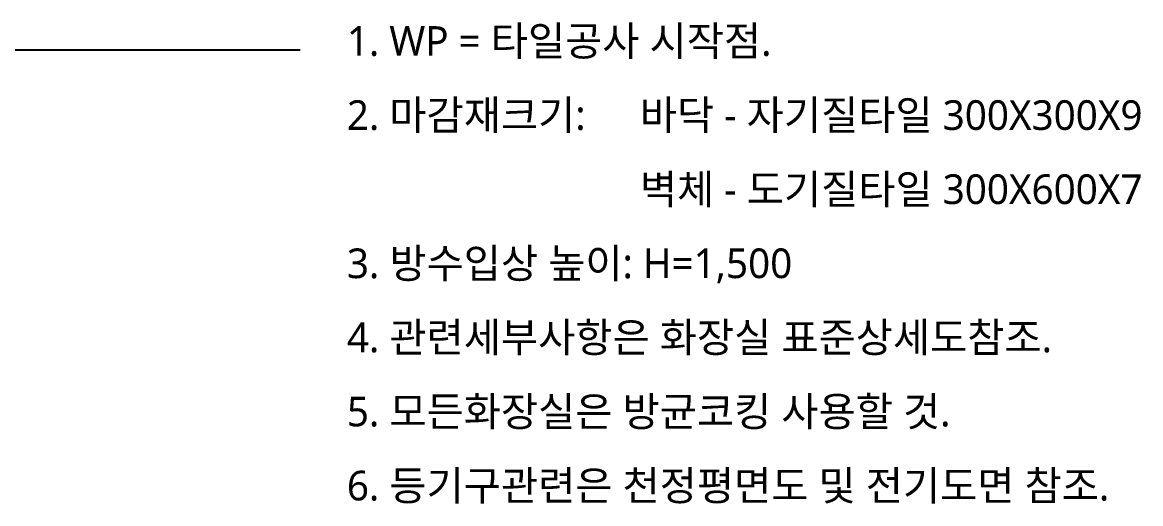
# Model space of a CAD drawing. Header units: millimetres. Extents: x 2213 to 82676, y 1050 to 28650.
# Drawn here: x 35550 to 40078, y 19415 to 21363 of the extents above; entities that cross this region are included whole.
import ezdxf
from ezdxf.enums import TextEntityAlignment as Align

# ---------------------------------------------------------------- set-up
doc = ezdxf.new("R2010")
doc.units = ezdxf.units.MM
doc.header["$LTSCALE"] = 200
doc.layers.add('3', color=3, linetype='Continuous')
doc.layers.add('XR-TOIL-NOTE$0$A-ANNO-TEXT', color=3, linetype='Continuous')
doc.styles.add('맑은고딕', font='malgun.ttf')

msp = doc.modelspace()

# ---------------------------------------------------------------- linework, layer by layer
at = {"layer": '3'}
msp.add_line((36675, 21250), (17493.4, 21250), dxfattribs=at)

# ---------------------------------------------------------------- texts
at = {"layer": 'XR-TOIL-NOTE$0$A-ANNO-TEXT', "style": '맑은고딕'}
for s, p in [('1. WP = 타일공사 시작점.', (36864.2, 21287.8)), ('2. 마감재크기:', (36864.2, 20987.8)), ('바닥 - 자기질타일 300X300X9', (38050.4, 20987.8)), ('벽체 - 도기질타일 300X600X7', (38050.4, 20687.8)), ('3. 방수입상 높이: H=1,500', (36864.2, 20387.8)), ('4. 관련세부사항은 화장실 표준상세도참조.', (36864.2, 20087.8)), ('5. 모든화장실은 방균코킹 사용할 것.', (36864.2, 19787.8)), ('6. 등기구관련은 천정평면도 및 전기도면 참조. ', (36864.2, 19487.8))]:
    msp.add_text(s, height=120, dxfattribs=at).set_placement(p, align=Align.MIDDLE_LEFT)

doc.saveas('drawing.dxf')
